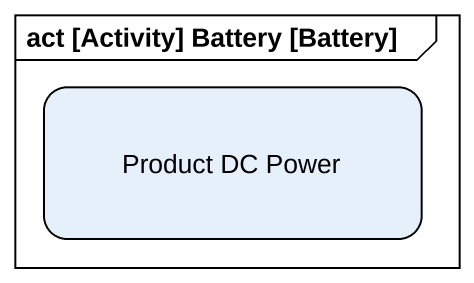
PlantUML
@startuml
mainframe act [Activity] Battery [Battery]
hide empty description
state "Product DC Power" as Product_DC_Power
@enduml
